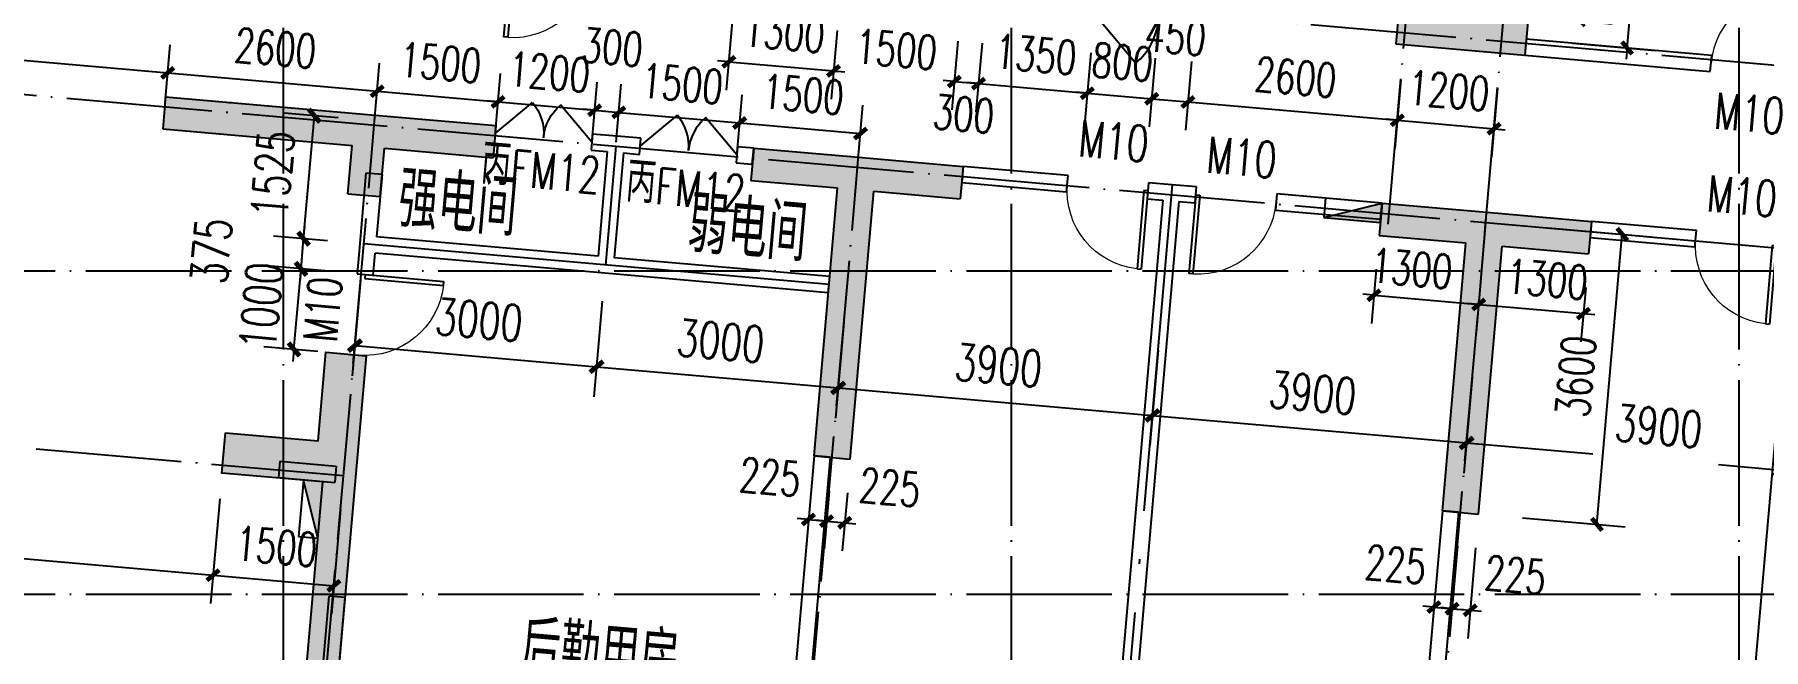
# Model space of a CAD drawing. Extents: x 246015 to 608740, y -108003 to 88400.
# Drawn here: x 469274 to 490654, y 23858 to 31458 of the extents above; entities that cross this region are included whole.
import ezdxf

# ---------------------------------------------------------------- set-up
doc = ezdxf.new("R2010")
doc.units = 0
doc.header["$LTSCALE"] = 3000
doc.header["$MEASUREMENT"] = 0
doc.header["$PDMODE"] = 1
doc.linetypes.add('DASH', pattern=[0.35, 0.25, -0.1])
doc.linetypes.add('DOTE', pattern=[2.42, 2, -0.2, 0.02, -0.2])
doc.layers.get('0').update_dxf_attribs({"linetype": 'CONTINUOUS'})
doc.layers.get('DEFPOINTS').update_dxf_attribs({"linetype": 'CONTINUOUS'})
for name, color, linetype in [('dote', 1, 'DOTE'), ('PUB_DIM', 3, 'CONTINUOUS'), ('PUB_HATCH', 8, 'CONTINUOUS'), ('PUB_TEXT', 7, 'CONTINUOUS'), ('WALL', 9, 'CONTINUOUS'), ('WINDOW', 4, 'CONTINUOUS'), ('WINDOW_TEXT', 7, 'CONTINUOUS'), ('消火栓', 6, 'CONTINUOUS'), ('防火卷帘', 4, 'DASH')]:
    doc.layers.add(name, color=color, linetype=linetype)
doc.styles.add('_TCH_WINDOW', font='SIMPLEX', dxfattribs={"bigfont": 'GBCBIG'})
doc.styles.add('DIM_FONT', font='simplex.shx', dxfattribs={"width": 0.7, "bigfont": 'hztxt.shx'})
doc.dimstyles.new('DIMN140', dxfattribs={"dimscale": 1.4, "dimtxt": 300, "dimasz": 100, "dimexe": 250, "dimexo": 300, "dimgap": 150, "dimtad": 1, "dimdec": 0, "dimzin": 0, "dimdsep": 46, "dimtxsty": 'DIM_FONT', "dimblk": 'ARCHTICK', "dimcen": 0.09, "dimclrt": 7, "dimazin": 2, "dimtfac": 1, "dimtdec": 0, "dimtix": 1, "dimtmove": 2, "dimatfit": 3, "dimfxl": 0, "dimtolj": 1, "dimtzin": 0, "dimarcsym": 0})
doc.dimstyles.new('DIMN150', dxfattribs={"dimscale": 1.5, "dimtxt": 300, "dimasz": 100, "dimexe": 250, "dimexo": 300, "dimgap": 150, "dimtad": 1, "dimdec": 0, "dimzin": 0, "dimdsep": 46, "dimtxsty": 'DIM_FONT', "dimblk": 'ARCHTICK', "dimcen": 0.09, "dimclrt": 7, "dimazin": 2, "dimtfac": 1, "dimtdec": 0, "dimtix": 1, "dimtmove": 2, "dimatfit": 3, "dimfxl": 0, "dimtolj": 1, "dimtzin": 0, "dimarcsym": 0})

# ---------------------------------------------------------------- blocks, each defined once
blk = doc.blocks.new('$DorLib2D$00000114')
at = {"color": 0}
blk.add_line((0.5, 0), (-0.207, 0.707), dxfattribs=at)
blk.add_arc((0.5, 0), 1, 135, 180, dxfattribs=at)
blk = doc.blocks.new('2-2')
at = {"layer": 'PUB_HATCH'}
for points in [[(23450, -7250), (22850, -7250), (22850, -8250), (23450, -8750)], [(21850, -8750), (23450, -8750), (22850, -8250), (21850, -8250)], [(6750, -11125), (9100, -11125), (9316.7, -10991.7), (9350, -10725), (6750, -10725)], [(9316.7, -10991.7), (9500, -11125), (10850, -11125), (10850, -10725), (9350, -10725)], [(14050, -11125), (15125, -11125), (15350, -10991.7), (15350, -10725), (14050, -10725)], [(15350, -10991.7), (15575, -11125), (16650, -11125), (16650, -10725), (15350, -10725)], [(21850, -11125), (22925, -11125), (23150, -10991.7), (23150, -10725), (21850, -10725)], [(23150, -10991.7), (23375, -11125), (24450, -11125), (24450, -10725), (23150, -10725)], [(9500, -11725), (9500, -11125), (9316.7, -10991.7), (9100, -11125), (9100, -11725)], [(15575, -14450), (15575, -11125), (15350, -10991.7), (15125, -11125), (15125, -14450)], [(23375, -14450), (23375, -11125), (23150, -10991.7), (22925, -11125), (22925, -14450)], [(7850, -14800), (9000, -14800), (9000, -13700), (9500, -13700), (9500, -18600), (8000, -18600), (8000, -17700), (9100, -17700), (9100, -15300), (7850, -15300)]]:
    blk.add_hatch(color=256, dxfattribs=at).paths.add_polyline_path(points)
at = {"layer": 'dote', "ltscale": 0.3}
for p, q in [((21950, -10975.5), (21950, 2000)), ((23150, -10975.5), (23150, 2000)), ((-1000, -8600), (75800, -8600)), ((-1000, -10850), (75800, -10850)), ((9350, -24700), (9350, -10800)), ((15350, -24700), (15350, -10800)), ((23150, -24700), (23150, -10800)), ((-1000, -15200), (9350, -15200))]:
    blk.add_line(p, q, dxfattribs=at)
at = {"layer": 'WALL'}
for p, q in [((23450, -7250), (23450, -8750)), ((21850, -8250), (21850, -8750)), ((21850, -8750), (23450, -8750)), ((6750, -10725), (9350, -10725)), ((6750, -10725), (6750, -11125)), ((9350, -10725), (10850, -10725)), ((10850, -10725), (10850, -11125)), ((14050, -10725), (15350, -10725)), ((14050, -10725), (14050, -11125)), ((15350, -10725), (16650, -10725)), ((16650, -10725), (16650, -11125)), ((21850, -10725), (23150, -10725)), ((21850, -10725), (21850, -11125)), ((23150, -10725), (24450, -10725)), ((24450, -10725), (24450, -11125)), ((6750, -11125), (9100, -11125)), ((9100, -11725), (9100, -11125)), ((9500, -11725), (9500, -11125)), ((9500, -11125), (10850, -11125)), ((14050, -11125), (15125, -11125)), ((15125, -14450), (15125, -11125)), ((15575, -14450), (15575, -11125)), ((15575, -11125), (16650, -11125)), ((21850, -11125), (22925, -11125)), ((22925, -14450), (22925, -11125)), ((23375, -14450), (23375, -11125)), ((23375, -11125), (24450, -11125)), ((9100, -11725), (9500, -11725)), ((15125, -14450), (15575, -14450)), ((22925, -14450), (23375, -14450))]:
    blk.add_line(p, q, dxfattribs=at)
blk.add_lwpolyline([(7850, -14800), (9000, -14800), (9000, -13700), (9500, -13700), (9500, -18600), (8000, -18600), (8000, -17700), (9100, -17700), (9100, -15300), (7850, -15300), (7850, -14800)], dxfattribs=at)
at = {"layer": 'WINDOW', "xscale": -799.9999999999345, "yscale": -799.9999999999345, "zscale": -799.9999999999345, "rotation": 359.999999999998}
blk.add_blockref('$DorLib2D$00000114', (18500, -8700), dxfattribs=at)
blk = doc.blocks.new('_ARCHTICK')
at = {"color": 0, "linetype": 'ByBlock', "const_width": 0.4}
blk.add_lwpolyline([(-0.5, -0.5), (0.5, 0.5)], dxfattribs=at)
blk = doc.blocks.new('*D185')
at = {"layer": 'DEFPOINTS', "color": 0}
for p in [(465275, 26690), (471600, 26137), (471481, 24775)]:
    blk.add_point(p, dxfattribs=at)
at = {"layer": 'PUB_DIM', "color": 0, "lineweight": -2}
for p, q in [((465238, 26272), (465125, 24979)), ((471564, 25719), (471451, 24426)), ((465155, 25328), (471481, 24775))]:
    blk.add_line(p, q, dxfattribs=at)
at = {"layer": 'PUB_DIM', "color": 0, "lineweight": -2, "xscale": 140, "yscale": 140, "zscale": 140}
for p, rotation in [((465155, 25328), 175.0000000013873), ((471481, 24775), 355.0000000013873)]:
    blk.add_blockref('_ARCHTICK', p, dxfattribs=dict(at, rotation=rotation))
at = {"layer": 'PUB_DIM', "color": 7, "insert": (468355, 25470), "char_height": 420, "attachment_point": 5, "rotation": 355, "style": 'DIM_FONT'}
blk.add_mtext('\\A1;6350', dxfattribs=at)
blk = doc.blocks.new('*D186')
at = {"layer": 'DEFPOINTS', "color": 0}
for p in [(471600, 26137), (473095, 26006), (472975, 24644)]:
    blk.add_point(p, dxfattribs=at)
at = {"layer": 'PUB_DIM', "color": 0, "lineweight": -2}
for p, q in [((471564, 25719), (471451, 24426)), ((473058, 25588), (472945, 24295)), ((471481, 24775), (472975, 24644))]:
    blk.add_line(p, q, dxfattribs=at)
at = {"layer": 'PUB_DIM', "color": 0, "lineweight": -2, "xscale": 140, "yscale": 140, "zscale": 140}
for p, rotation in [((471481, 24775), 175.0000000013873), ((472975, 24644), 355.0000000013874)]:
    blk.add_blockref('_ARCHTICK', p, dxfattribs=dict(at, rotation=rotation))
at = {"layer": 'PUB_DIM', "color": 7, "insert": (472265, 25128), "char_height": 420, "attachment_point": 5, "rotation": 355, "style": 'DIM_FONT'}
blk.add_mtext('\\A1;1500', dxfattribs=at)
blk = doc.blocks.new('*D190')
at = {"layer": 'DEFPOINTS', "color": 0}
for p in [(487570, 29106), (488909, 28989), (487256, 25520)]:
    blk.add_point(p, dxfattribs=at)
at = {"layer": 'PUB_DIM', "color": 0, "lineweight": -2}
for p, q in [((487988, 29070), (489257, 28959)), ((488595, 25403), (488909, 28989)), ((487675, 25484), (488944, 25373))]:
    blk.add_line(p, q, dxfattribs=at)
at = {"layer": 'PUB_DIM', "color": 0, "lineweight": -2, "xscale": 140, "yscale": 140, "zscale": 140}
for p, rotation in [((488909, 28989), 85.00000000138944), ((488595, 25403), 265.0000000013895)]:
    blk.add_blockref('_ARCHTICK', p, dxfattribs=dict(at, rotation=rotation))
at = {"layer": 'PUB_DIM', "color": 7, "insert": (488333, 27233), "char_height": 420, "attachment_point": 5, "rotation": 85, "style": 'DIM_FONT'}
blk.add_mtext('\\A1;3600', dxfattribs=at)
blk = doc.blocks.new('*D191')
at = {"layer": 'DEFPOINTS', "color": 0}
for p in [(485902, 28976), (487197, 28863), (487133, 28122)]:
    blk.add_point(p, dxfattribs=at)
at = {"layer": 'PUB_DIM', "color": 0, "lineweight": -2}
for p, q in [((485866, 28558), (485807, 27887)), ((487161, 28445), (487102, 27774)), ((485837, 28236), (485698, 28248)), ((485837, 28236), (487133, 28122)), ((487133, 28122), (487272, 28110))]:
    blk.add_line(p, q, dxfattribs=at)
at = {"layer": 'PUB_DIM', "color": 0, "lineweight": -2, "xscale": 140, "yscale": 140, "zscale": 140}
for p, rotation in [((485837, 28236), 355.0000000013862), ((487133, 28122), 175.0000000013862)]:
    blk.add_blockref('_ARCHTICK', p, dxfattribs=dict(at, rotation=rotation))
at = {"layer": 'PUB_DIM', "color": 7, "insert": (486304, 28565), "char_height": 420, "attachment_point": 5, "rotation": 355, "style": 'DIM_FONT'}
blk.add_mtext('\\A1;1300', dxfattribs=at)
blk = doc.blocks.new('*D192')
at = {"layer": 'DEFPOINTS', "color": 0}
for p in [(487197, 28863), (488492, 28750), (488428, 28009)]:
    blk.add_point(p, dxfattribs=at)
at = {"layer": 'PUB_DIM', "color": 0, "lineweight": -2}
for p, q in [((487161, 28445), (487102, 27774)), ((488456, 28331), (488397, 27660)), ((487133, 28122), (486993, 28134)), ((487133, 28122), (488428, 28009)), ((488428, 28009), (488567, 27997))]:
    blk.add_line(p, q, dxfattribs=at)
at = {"layer": 'PUB_DIM', "color": 0, "lineweight": -2, "xscale": 140, "yscale": 140, "zscale": 140}
for p, rotation in [((487133, 28122), 355.0000000013862), ((488428, 28009), 175.0000000013862)]:
    blk.add_blockref('_ARCHTICK', p, dxfattribs=dict(at, rotation=rotation))
at = {"layer": 'PUB_DIM', "color": 7, "insert": (487979, 28432), "char_height": 420, "attachment_point": 5, "rotation": 355, "style": 'DIM_FONT'}
blk.add_mtext('\\A1;1300', dxfattribs=at)
blk = doc.blocks.new('*D193')
at = {"layer": 'DEFPOINTS', "color": 0}
for p in [(486908, 25551), (487132, 25531), (487028, 24342)]:
    blk.add_point(p, dxfattribs=at)
at = {"layer": 'PUB_DIM', "color": 0, "lineweight": -2}
for p, q in [((486871, 25132), (486773, 24013)), ((487095, 25113), (486997, 23993)), ((486803, 24361), (486664, 24374)), ((486803, 24361), (487028, 24342)), ((487028, 24342), (487167, 24330))]:
    blk.add_line(p, q, dxfattribs=at)
at = {"layer": 'PUB_DIM', "color": 0, "lineweight": -2, "xscale": 140, "yscale": 140, "zscale": 140}
for p, rotation in [((486803, 24361), 354.999999931037), ((487028, 24342), 174.999999931037)]:
    blk.add_blockref('_ARCHTICK', p, dxfattribs=dict(at, rotation=rotation))
at = {"layer": 'PUB_DIM', "color": 7, "insert": (487586, 24778), "char_height": 420, "attachment_point": 5, "rotation": 355, "style": 'DIM_FONT'}
blk.add_mtext('\\A1;225', dxfattribs=at)
blk = doc.blocks.new('*D194')
at = {"layer": 'DEFPOINTS', "color": 0}
for p in [(486683, 25570), (486908, 25551), (486803, 24361)]:
    blk.add_point(p, dxfattribs=at)
at = {"layer": 'PUB_DIM', "color": 0, "lineweight": -2}
for p, q in [((486647, 25152), (486549, 24032)), ((486871, 25132), (486773, 24013)), ((486579, 24381), (486440, 24393)), ((486579, 24381), (486803, 24361)), ((486803, 24361), (486943, 24349))]:
    blk.add_line(p, q, dxfattribs=at)
at = {"layer": 'PUB_DIM', "color": 0, "lineweight": -2, "xscale": 140, "yscale": 140, "zscale": 140}
for p, rotation in [((486579, 24381), 354.9999999310373), ((486803, 24361), 174.9999999310373)]:
    blk.add_blockref('_ARCHTICK', p, dxfattribs=dict(at, rotation=rotation))
at = {"layer": 'PUB_DIM', "color": 7, "insert": (486105, 24907), "char_height": 420, "attachment_point": 5, "rotation": 355, "style": 'DIM_FONT'}
blk.add_mtext('\\A1;225', dxfattribs=at)
blk = doc.blocks.new('*D195')
at = {"layer": 'DEFPOINTS', "color": 0}
for p in [(478913, 26250), (479137, 26230), (479068, 25444)]:
    blk.add_point(p, dxfattribs=at)
at = {"layer": 'PUB_DIM', "color": 0, "lineweight": -2}
for p, q in [((478876, 25832), (478814, 25115)), ((479101, 25812), (479038, 25095)), ((478844, 25464), (478705, 25476)), ((478844, 25464), (479068, 25444)), ((479068, 25444), (479208, 25432))]:
    blk.add_line(p, q, dxfattribs=at)
at = {"layer": 'PUB_DIM', "color": 0, "lineweight": -2, "xscale": 140, "yscale": 140, "zscale": 140}
for p, rotation in [((478844, 25464), 355.0000000013843), ((479068, 25444), 175.0000000013842)]:
    blk.add_blockref('_ARCHTICK', p, dxfattribs=dict(at, rotation=rotation))
at = {"layer": 'PUB_DIM', "color": 7, "insert": (478370, 25990), "char_height": 420, "attachment_point": 5, "rotation": 355, "style": 'DIM_FONT'}
blk.add_mtext('\\A1;225', dxfattribs=at)
blk = doc.blocks.new('*D196')
at = {"layer": 'DEFPOINTS', "color": 0}
for p in [(479137, 26230), (479361, 26211), (479293, 25424)]:
    blk.add_point(p, dxfattribs=at)
at = {"layer": 'PUB_DIM', "color": 0, "lineweight": -2}
for p, q in [((479101, 25812), (479038, 25095)), ((479325, 25792), (479262, 25076)), ((479068, 25444), (478929, 25456)), ((479068, 25444), (479293, 25424)), ((479293, 25424), (479432, 25412))]:
    blk.add_line(p, q, dxfattribs=at)
at = {"layer": 'PUB_DIM', "color": 0, "lineweight": -2, "xscale": 140, "yscale": 140, "zscale": 140}
for p, rotation in [((479068, 25444), 355.0000000013839), ((479293, 25424), 175.0000000013839)]:
    blk.add_blockref('_ARCHTICK', p, dxfattribs=dict(at, rotation=rotation))
at = {"layer": 'PUB_DIM', "color": 7, "insert": (479851, 25860), "char_height": 420, "attachment_point": 5, "rotation": 355, "style": 'DIM_FONT'}
blk.add_mtext('\\A1;225', dxfattribs=at)
blk = doc.blocks.new('*D232')
at = {"layer": 'DEFPOINTS', "color": 0}
for p in [(477939, 32041), (479234, 31927), (479154, 31009)]:
    blk.add_point(p, dxfattribs=at)
at = {"layer": 'PUB_DIM', "color": 0, "lineweight": -2}
for p, q in [((477902, 31622), (477828, 30773)), ((479198, 31509), (479123, 30660)), ((477859, 31122), (477719, 31134)), ((477859, 31122), (479154, 31009)), ((479154, 31009), (479293, 30997))]:
    blk.add_line(p, q, dxfattribs=at)
at = {"layer": 'PUB_DIM', "color": 0, "lineweight": -2, "xscale": 140, "yscale": 140, "zscale": 140}
for p, rotation in [((477859, 31122), 355.0000000013872), ((479154, 31009), 175.0000000013872)]:
    blk.add_blockref('_ARCHTICK', p, dxfattribs=dict(at, rotation=rotation))
at = {"layer": 'PUB_DIM', "color": 7, "insert": (478543, 31484), "char_height": 420, "attachment_point": 5, "rotation": 355, "style": 'DIM_FONT'}
blk.add_mtext('\\A1;1300', dxfattribs=at)
blk = doc.blocks.new('*D233')
at = {"layer": 'DEFPOINTS', "color": 0}
for p in [(479234, 31927), (480728, 31797), (480648, 30878)]:
    blk.add_point(p, dxfattribs=at)
at = {"layer": 'PUB_DIM', "color": 0, "lineweight": -2}
for p, q in [((479198, 31509), (479123, 30660)), ((480692, 31378), (480618, 30529)), ((479154, 31009), (479204, 31004)), ((480648, 30878), (480598, 30882))]:
    blk.add_line(p, q, dxfattribs=at)
at = {"layer": 'PUB_DIM', "color": 0, "lineweight": -2, "xscale": 140, "yscale": 140, "zscale": 140}
for p, rotation in [((479154, 31009), 175.0000000013871), ((480648, 30878), 355.000000001387)]:
    blk.add_blockref('_ARCHTICK', p, dxfattribs=dict(at, rotation=rotation))
at = {"layer": 'PUB_DIM', "color": 7, "insert": (479930, 31273), "char_height": 420, "attachment_point": 5, "rotation": 355, "style": 'DIM_FONT'}
blk.add_mtext('\\A1;1500', dxfattribs=at)
blk = doc.blocks.new('*D234')
at = {"layer": 'DEFPOINTS', "color": 0}
for p in [(480728, 31797), (481027, 31770), (480947, 30852)]:
    blk.add_point(p, dxfattribs=at)
at = {"layer": 'PUB_DIM', "color": 0, "lineweight": -2}
for p, q in [((480692, 31378), (480618, 30529)), ((480991, 31352), (480916, 30503)), ((480648, 30878), (480509, 30890)), ((480648, 30878), (480947, 30852)), ((480947, 30852), (481086, 30840))]:
    blk.add_line(p, q, dxfattribs=at)
at = {"layer": 'PUB_DIM', "color": 0, "lineweight": -2, "xscale": 140, "yscale": 140, "zscale": 140}
for p, rotation in [((480648, 30878), 355.0000000013869), ((480947, 30852), 175.000000001387)]:
    blk.add_blockref('_ARCHTICK', p, dxfattribs=dict(at, rotation=rotation))
at = {"layer": 'PUB_DIM', "color": 7, "insert": (480763, 30476), "char_height": 420, "attachment_point": 5, "rotation": 355, "style": 'DIM_FONT'}
blk.add_mtext('\\A1;300', dxfattribs=at)
blk = doc.blocks.new('*D235')
at = {"layer": 'DEFPOINTS', "color": 0}
for p in [(481027, 31770), (482372, 31653), (482292, 30734)]:
    blk.add_point(p, dxfattribs=at)
at = {"layer": 'PUB_DIM', "color": 0, "lineweight": -2}
for p, q in [((480991, 31352), (480916, 30503)), ((482336, 31234), (482261, 30386)), ((480947, 30852), (480807, 30864)), ((480947, 30852), (482292, 30734)), ((482292, 30734), (482431, 30722))]:
    blk.add_line(p, q, dxfattribs=at)
at = {"layer": 'PUB_DIM', "color": 0, "lineweight": -2, "xscale": 140, "yscale": 140, "zscale": 140}
for p, rotation in [((480947, 30852), 355.0000000013873), ((482292, 30734), 175.0000000013873)]:
    blk.add_blockref('_ARCHTICK', p, dxfattribs=dict(at, rotation=rotation))
at = {"layer": 'PUB_DIM', "color": 7, "insert": (481656, 31211), "char_height": 420, "attachment_point": 5, "rotation": 355, "style": 'DIM_FONT'}
blk.add_mtext('\\A1;1350', dxfattribs=at)
blk = doc.blocks.new('*D236')
at = {"layer": 'DEFPOINTS', "color": 0}
for p in [(482372, 31653), (483169, 31583), (483089, 30665)]:
    blk.add_point(p, dxfattribs=at)
at = {"layer": 'PUB_DIM', "color": 0, "lineweight": -2}
for p, q in [((482336, 31234), (482261, 30386)), ((483132, 31165), (483058, 30316)), ((482292, 30734), (482152, 30746)), ((482292, 30734), (483089, 30665)), ((483089, 30665), (483228, 30652))]:
    blk.add_line(p, q, dxfattribs=at)
at = {"layer": 'PUB_DIM', "color": 0, "lineweight": -2, "xscale": 140, "yscale": 140, "zscale": 140}
for p, rotation in [((482292, 30734), 355.0000000013869), ((483089, 30665), 175.000000001387)]:
    blk.add_blockref('_ARCHTICK', p, dxfattribs=dict(at, rotation=rotation))
at = {"layer": 'PUB_DIM', "color": 7, "insert": (482727, 31118), "char_height": 420, "attachment_point": 5, "rotation": 355, "style": 'DIM_FONT'}
blk.add_mtext('\\A1;800', dxfattribs=at)
blk = doc.blocks.new('*D237')
at = {"layer": 'DEFPOINTS', "color": 0}
for p in [(483169, 31583), (483617, 31544), (483537, 30625)]:
    blk.add_point(p, dxfattribs=at)
at = {"layer": 'PUB_DIM', "color": 0, "lineweight": -2}
for p, q in [((483132, 31165), (483058, 30316)), ((483581, 31125), (483506, 30277)), ((483089, 30665), (483537, 30625))]:
    blk.add_line(p, q, dxfattribs=at)
at = {"layer": 'PUB_DIM', "color": 0, "lineweight": -2, "xscale": 140, "yscale": 140, "zscale": 140}
for p, rotation in [((483089, 30665), 175.0000000013873), ((483537, 30625), 355.0000000013874)]:
    blk.add_blockref('_ARCHTICK', p, dxfattribs=dict(at, rotation=rotation))
at = {"layer": 'PUB_DIM', "color": 7, "insert": (483382, 31436), "char_height": 420, "attachment_point": 5, "rotation": 355, "style": 'DIM_FONT'}
blk.add_mtext('\\A1;450', dxfattribs=at)
blk = doc.blocks.new('*D238')
at = {"layer": 'DEFPOINTS', "color": 0}
for p in [(483617, 31544), (486207, 31317), (486127, 30399)]:
    blk.add_point(p, dxfattribs=at)
at = {"layer": 'PUB_DIM', "color": 0, "lineweight": -2}
for p, q in [((483581, 31125), (483506, 30277)), ((486171, 30899), (486097, 30050)), ((483537, 30625), (486127, 30399))]:
    blk.add_line(p, q, dxfattribs=at)
at = {"layer": 'PUB_DIM', "color": 0, "lineweight": -2, "xscale": 140, "yscale": 140, "zscale": 140}
for p, rotation in [((483537, 30625), 175.0000000013871), ((486127, 30399), 355.0000000013871)]:
    blk.add_blockref('_ARCHTICK', p, dxfattribs=dict(at, rotation=rotation))
at = {"layer": 'PUB_DIM', "color": 7, "insert": (484869, 30930), "char_height": 420, "attachment_point": 5, "rotation": 355, "style": 'DIM_FONT'}
blk.add_mtext('\\A1;2600', dxfattribs=at)
blk = doc.blocks.new('*D239')
at = {"layer": 'DEFPOINTS', "color": 0}
for p in [(486207, 31317), (487403, 31213), (487323, 30294)]:
    blk.add_point(p, dxfattribs=at)
at = {"layer": 'PUB_DIM', "color": 0, "lineweight": -2}
for p, q in [((486171, 30899), (486097, 30050)), ((487366, 30794), (487292, 29945)), ((486127, 30399), (485988, 30411)), ((486127, 30399), (487323, 30294)), ((487323, 30294), (487462, 30282))]:
    blk.add_line(p, q, dxfattribs=at)
at = {"layer": 'PUB_DIM', "color": 0, "lineweight": -2, "xscale": 140, "yscale": 140, "zscale": 140}
for p, rotation in [((486127, 30399), 355.0000000013873), ((487323, 30294), 175.0000000013873)]:
    blk.add_blockref('_ARCHTICK', p, dxfattribs=dict(at, rotation=rotation))
at = {"layer": 'PUB_DIM', "color": 7, "insert": (486761, 30765), "char_height": 420, "attachment_point": 5, "rotation": 355, "style": 'DIM_FONT'}
blk.add_mtext('\\A1;1200', dxfattribs=at)
blk = doc.blocks.new('*D251')
at = {"layer": 'DEFPOINTS', "color": 0}
for p in [(487990, 32683), (489082, 32588), (487877, 31388)]:
    blk.add_point(p, dxfattribs=at)
at = {"layer": 'PUB_DIM', "color": 0, "lineweight": -2}
for p, q in [((489082, 32588), (489094, 32727)), ((488409, 32647), (489430, 32557)), ((488968, 31293), (489082, 32588)), ((488295, 31352), (489317, 31262)), ((488968, 31293), (488956, 31153))]:
    blk.add_line(p, q, dxfattribs=at)
at = {"layer": 'PUB_DIM', "color": 0, "lineweight": -2, "xscale": 140, "yscale": 140, "zscale": 140}
for p, rotation in [((489082, 32588), 265.0000000013903), ((488968, 31293), 85.00000000139026)]:
    blk.add_blockref('_ARCHTICK', p, dxfattribs=dict(at, rotation=rotation))
at = {"layer": 'PUB_DIM', "color": 7, "insert": (488607, 31977), "char_height": 420, "attachment_point": 5, "rotation": 85, "style": 'DIM_FONT'}
blk.add_mtext('\\A1;1300', dxfattribs=at)
blk = doc.blocks.new('*D308')
at = {"layer": 'DEFPOINTS', "color": 0}
for p in [(470920, 30985), (465024, 30708), (470852, 30198)]:
    blk.add_point(p, dxfattribs=at)
at = {"layer": 'PUB_DIM', "color": 0, "lineweight": -2}
for p, q in [((465061, 31127), (465124, 31843)), ((465093, 31495), (470920, 30985)), ((470888, 30617), (470951, 31333))]:
    blk.add_line(p, q, dxfattribs=at)
at = {"layer": 'PUB_DIM', "color": 0, "lineweight": -2, "xscale": 140, "yscale": 140, "zscale": 140}
for p, rotation in [((465093, 31495), 175.0000000013864), ((470920, 30985), 355.0000000013864)]:
    blk.add_blockref('_ARCHTICK', p, dxfattribs=dict(at, rotation=rotation))
at = {"layer": 'PUB_DIM', "color": 7, "insert": (468043, 31658), "char_height": 420, "attachment_point": 5, "rotation": 355, "style": 'DIM_FONT'}
blk.add_mtext('\\A1;5850', dxfattribs=at)
blk = doc.blocks.new('*D309')
at = {"layer": 'DEFPOINTS', "color": 0}
for p in [(473510, 30758), (470852, 30198), (473442, 29972)]:
    blk.add_point(p, dxfattribs=at)
at = {"layer": 'PUB_DIM', "color": 0, "lineweight": -2}
for p, q in [((470888, 30617), (470951, 31333)), ((473478, 30390), (473541, 31107)), ((470920, 30985), (473510, 30758))]:
    blk.add_line(p, q, dxfattribs=at)
at = {"layer": 'PUB_DIM', "color": 0, "lineweight": -2, "xscale": 140, "yscale": 140, "zscale": 140}
for p, rotation in [((470920, 30985), 175.0000000013864), ((473510, 30758), 355.0000000013864)]:
    blk.add_blockref('_ARCHTICK', p, dxfattribs=dict(at, rotation=rotation))
at = {"layer": 'PUB_DIM', "color": 7, "insert": (472252, 31290), "char_height": 420, "attachment_point": 5, "rotation": 355, "style": 'DIM_FONT'}
blk.add_mtext('\\A1;2600', dxfattribs=at)
blk = doc.blocks.new('*D310')
at = {"layer": 'DEFPOINTS', "color": 0}
for p in [(475005, 30627), (473442, 29972), (474936, 29841)]:
    blk.add_point(p, dxfattribs=at)
at = {"layer": 'PUB_DIM', "color": 0, "lineweight": -2}
for p, q in [((473478, 30390), (473541, 31107)), ((474973, 30259), (475035, 30976)), ((473510, 30758), (475005, 30627))]:
    blk.add_line(p, q, dxfattribs=at)
at = {"layer": 'PUB_DIM', "color": 0, "lineweight": -2, "xscale": 140, "yscale": 140, "zscale": 140}
for p, rotation in [((473510, 30758), 175.0000000013864), ((475005, 30627), 355.0000000013864)]:
    blk.add_blockref('_ARCHTICK', p, dxfattribs=dict(at, rotation=rotation))
at = {"layer": 'PUB_DIM', "color": 7, "insert": (474294, 31111), "char_height": 420, "attachment_point": 5, "rotation": 355, "style": 'DIM_FONT'}
blk.add_mtext('\\A1;1500', dxfattribs=at)
blk = doc.blocks.new('*D311')
at = {"layer": 'DEFPOINTS', "color": 0}
for p in [(476200, 30523), (474936, 29841), (476131, 29736)]:
    blk.add_point(p, dxfattribs=at)
at = {"layer": 'PUB_DIM', "color": 0, "lineweight": -2}
for p, q in [((474973, 30259), (475035, 30976)), ((476168, 30155), (476231, 30871)), ((475005, 30627), (474865, 30640)), ((475005, 30627), (476200, 30523)), ((476200, 30523), (476340, 30511))]:
    blk.add_line(p, q, dxfattribs=at)
at = {"layer": 'PUB_DIM', "color": 0, "lineweight": -2, "xscale": 140, "yscale": 140, "zscale": 140}
for p, rotation in [((475005, 30627), 355.0000000013862), ((476200, 30523), 175.0000000013863)]:
    blk.add_blockref('_ARCHTICK', p, dxfattribs=dict(at, rotation=rotation))
at = {"layer": 'PUB_DIM', "color": 7, "insert": (475639, 30994), "char_height": 420, "attachment_point": 5, "rotation": 355, "style": 'DIM_FONT'}
blk.add_mtext('\\A1;1200', dxfattribs=at)
blk = doc.blocks.new('*D312')
at = {"layer": 'DEFPOINTS', "color": 0}
for p in [(476499, 30497), (476131, 29736), (476430, 29710)]:
    blk.add_point(p, dxfattribs=at)
at = {"layer": 'PUB_DIM', "color": 0, "lineweight": -2}
for p, q in [((476168, 30155), (476231, 30871)), ((476467, 30129), (476530, 30845)), ((476200, 30523), (476061, 30535)), ((476200, 30523), (476499, 30497)), ((476499, 30497), (476638, 30484))]:
    blk.add_line(p, q, dxfattribs=at)
at = {"layer": 'PUB_DIM', "color": 0, "lineweight": -2, "xscale": 140, "yscale": 140, "zscale": 140}
for p, rotation in [((476200, 30523), 355.0000000013864), ((476499, 30497), 175.0000000013864)]:
    blk.add_blockref('_ARCHTICK', p, dxfattribs=dict(at, rotation=rotation))
at = {"layer": 'PUB_DIM', "color": 7, "insert": (476419, 31301), "char_height": 420, "attachment_point": 5, "rotation": 355, "style": 'DIM_FONT'}
blk.add_mtext('\\A1;300', dxfattribs=at)
blk = doc.blocks.new('*D313')
at = {"layer": 'DEFPOINTS', "color": 0}
for p in [(477993, 30366), (476430, 29710), (477925, 29580)]:
    blk.add_point(p, dxfattribs=at)
at = {"layer": 'PUB_DIM', "color": 0, "lineweight": -2}
for p, q in [((476467, 30129), (476530, 30845)), ((477961, 29998), (478024, 30715)), ((476499, 30497), (477993, 30366))]:
    blk.add_line(p, q, dxfattribs=at)
at = {"layer": 'PUB_DIM', "color": 0, "lineweight": -2, "xscale": 140, "yscale": 140, "zscale": 140}
for p, rotation in [((476499, 30497), 175.0000000013864), ((477993, 30366), 355.0000000013864)]:
    blk.add_blockref('_ARCHTICK', p, dxfattribs=dict(at, rotation=rotation))
at = {"layer": 'PUB_DIM', "color": 7, "insert": (477283, 30850), "char_height": 420, "attachment_point": 5, "rotation": 355, "style": 'DIM_FONT'}
blk.add_mtext('\\A1;1500', dxfattribs=at)
blk = doc.blocks.new('*D314')
at = {"layer": 'DEFPOINTS', "color": 0}
for p in [(479488, 30235), (477925, 29580), (479419, 29449)]:
    blk.add_point(p, dxfattribs=at)
at = {"layer": 'PUB_DIM', "color": 0, "lineweight": -2}
for p, q in [((477961, 29998), (478024, 30715)), ((479455, 29867), (479518, 30584)), ((477993, 30366), (479488, 30235))]:
    blk.add_line(p, q, dxfattribs=at)
at = {"layer": 'PUB_DIM', "color": 0, "lineweight": -2, "xscale": 140, "yscale": 140, "zscale": 140}
for p, rotation in [((477993, 30366), 175.0000000013864), ((479488, 30235), 355.0000000013864)]:
    blk.add_blockref('_ARCHTICK', p, dxfattribs=dict(at, rotation=rotation))
at = {"layer": 'PUB_DIM', "color": 7, "insert": (478777, 30719), "char_height": 420, "attachment_point": 5, "rotation": 355, "style": 'DIM_FONT'}
blk.add_mtext('\\A1;1500', dxfattribs=at)
blk = doc.blocks.new('*D903')
at = {"layer": 'DEFPOINTS', "color": 0}
for p in [(472569, 28562), (473313, 28497), (473225, 27501)]:
    blk.add_point(p, dxfattribs=at)
at = {"layer": 'PUB_DIM', "color": 0, "lineweight": -2}
for p, q in [((472569, 28562), (472582, 28711)), ((472864, 28536), (472195, 28595)), ((472482, 27566), (472569, 28562)), ((472777, 27540), (472108, 27598)), ((472482, 27566), (472469, 27416))]:
    blk.add_line(p, q, dxfattribs=at)
at = {"layer": 'PUB_DIM', "color": 0, "lineweight": -2, "xscale": 150, "yscale": 150, "zscale": 150}
for p, rotation in [((472569, 28562), 265.000000000131), ((472482, 27566), 85.00000000013104)]:
    blk.add_blockref('_ARCHTICK', p, dxfattribs=dict(at, rotation=rotation))
at = {"layer": 'PUB_DIM', "color": 7, "insert": (472077, 28103), "char_height": 450, "attachment_point": 5, "rotation": 85, "style": 'DIM_FONT'}
blk.add_mtext('\\A1;1000', dxfattribs=at)
blk = doc.blocks.new('*D904')
at = {"layer": 'DEFPOINTS', "color": 0}
for p in [(472601, 28935), (473345, 28870), (473313, 28497)]:
    blk.add_point(p, dxfattribs=at)
at = {"layer": 'PUB_DIM', "color": 0, "lineweight": -2}
for p, q in [((472601, 28935), (472615, 29085)), ((472897, 28910), (472228, 28968)), ((472569, 28562), (472601, 28935)), ((472864, 28536), (472195, 28595)), ((472569, 28562), (472556, 28412))]:
    blk.add_line(p, q, dxfattribs=at)
at = {"layer": 'PUB_DIM', "color": 0, "lineweight": -2, "xscale": 150, "yscale": 150, "zscale": 150}
for p, rotation in [((472601, 28935), 265.0000000001374), ((472569, 28562), 85.00000000013742)]:
    blk.add_blockref('_ARCHTICK', p, dxfattribs=dict(at, rotation=rotation))
at = {"layer": 'PUB_DIM', "color": 7, "insert": (471461, 28785), "char_height": 450, "attachment_point": 5, "rotation": 85, "style": 'DIM_FONT'}
blk.add_mtext('\\A1;375', dxfattribs=at)
blk = doc.blocks.new('*D905')
at = {"layer": 'DEFPOINTS', "color": 0}
for p in [(472734, 30455), (473478, 30390), (473345, 28870)]:
    blk.add_point(p, dxfattribs=at)
at = {"layer": 'PUB_DIM', "color": 0, "lineweight": -2}
for p, q in [((473030, 30429), (472361, 30487)), ((472601, 28935), (472734, 30455)), ((472897, 28910), (472228, 28968))]:
    blk.add_line(p, q, dxfattribs=at)
at = {"layer": 'PUB_DIM', "color": 0, "lineweight": -2, "xscale": 150, "yscale": 150, "zscale": 150}
for p, rotation in [((472734, 30455), 85.00000000013056), ((472601, 28935), 265.0000000001305)]:
    blk.add_blockref('_ARCHTICK', p, dxfattribs=dict(at, rotation=rotation))
at = {"layer": 'PUB_DIM', "color": 7, "insert": (472220, 29734), "char_height": 450, "attachment_point": 5, "rotation": 85, "style": 'DIM_FONT'}
blk.add_mtext('\\A1;1525', dxfattribs=at)
blk = doc.blocks.new('*D935')
at = {"layer": 'DEFPOINTS', "color": 0}
for p in [(473345, 28870), (476334, 28609), (476224, 27352)]:
    blk.add_point(p, dxfattribs=at)
at = {"layer": 'PUB_DIM', "color": 0, "lineweight": -2}
for p, q in [((473306, 28422), (473203, 27239)), ((476295, 28161), (476191, 26978)), ((473235, 27613), (476224, 27352))]:
    blk.add_line(p, q, dxfattribs=at)
at = {"layer": 'PUB_DIM', "color": 0, "lineweight": -2, "xscale": 150, "yscale": 150, "zscale": 150}
for p, rotation in [((473235, 27613), 175.0000000001268), ((476224, 27352), 355.0000000001268)]:
    blk.add_blockref('_ARCHTICK', p, dxfattribs=dict(at, rotation=rotation))
at = {"layer": 'PUB_DIM', "color": 7, "insert": (474769, 27931), "char_height": 450, "attachment_point": 5, "rotation": 355, "style": 'DIM_FONT'}
blk.add_mtext('\\A1;3000', dxfattribs=at)
blk = doc.blocks.new('*D936')
at = {"layer": 'DEFPOINTS', "color": 0}
for p in [(476334, 28609), (479322, 28347), (479212, 27090)]:
    blk.add_point(p, dxfattribs=at)
at = {"layer": 'PUB_DIM', "color": 0, "lineweight": -2}
for p, q in [((476295, 28161), (476191, 26978)), ((479283, 27899), (479180, 26716)), ((476224, 27352), (479212, 27090))]:
    blk.add_line(p, q, dxfattribs=at)
at = {"layer": 'PUB_DIM', "color": 0, "lineweight": -2, "xscale": 150, "yscale": 150, "zscale": 150}
for p, rotation in [((476224, 27352), 175.0000000001268), ((479212, 27090), 355.0000000001268)]:
    blk.add_blockref('_ARCHTICK', p, dxfattribs=dict(at, rotation=rotation))
at = {"layer": 'PUB_DIM', "color": 7, "insert": (477757, 27669), "char_height": 450, "attachment_point": 5, "rotation": 355, "style": 'DIM_FONT'}
blk.add_mtext('\\A1;3000', dxfattribs=at)
blk = doc.blocks.new('*D937')
at = {"layer": 'DEFPOINTS', "color": 0}
for p in [(479322, 28347), (483208, 28007), (483098, 26750)]:
    blk.add_point(p, dxfattribs=at)
at = {"layer": 'PUB_DIM', "color": 0, "lineweight": -2}
for p, q in [((479283, 27899), (479180, 26716)), ((483168, 27559), (483065, 26377)), ((479212, 27090), (483098, 26750))]:
    blk.add_line(p, q, dxfattribs=at)
at = {"layer": 'PUB_DIM', "color": 0, "lineweight": -2, "xscale": 150, "yscale": 150, "zscale": 150}
for p, rotation in [((479212, 27090), 175.0000000001268), ((483098, 26750), 355.0000000001268)]:
    blk.add_blockref('_ARCHTICK', p, dxfattribs=dict(at, rotation=rotation))
at = {"layer": 'PUB_DIM', "color": 7, "insert": (481194, 27368), "char_height": 450, "attachment_point": 5, "rotation": 355, "style": 'DIM_FONT'}
blk.add_mtext('\\A1;3900', dxfattribs=at)
blk = doc.blocks.new('*D938')
at = {"layer": 'DEFPOINTS', "color": 0}
for p in [(483208, 28007), (487093, 27668), (486983, 26410)]:
    blk.add_point(p, dxfattribs=at)
at = {"layer": 'PUB_DIM', "color": 0, "lineweight": -2}
for p, q in [((483168, 27559), (483065, 26377)), ((487054, 27219), (486950, 26037)), ((483098, 26750), (486983, 26410))]:
    blk.add_line(p, q, dxfattribs=at)
at = {"layer": 'PUB_DIM', "color": 0, "lineweight": -2, "xscale": 150, "yscale": 150, "zscale": 150}
for p, rotation in [((483098, 26750), 175.0000000001268), ((486983, 26410), 355.0000000001268)]:
    blk.add_blockref('_ARCHTICK', p, dxfattribs=dict(at, rotation=rotation))
at = {"layer": 'PUB_DIM', "color": 7, "insert": (485079, 27028), "char_height": 450, "attachment_point": 5, "rotation": 355, "style": 'DIM_FONT'}
blk.add_mtext('\\A1;3900', dxfattribs=at)
blk = doc.blocks.new('*D939')
at = {"layer": 'DEFPOINTS', "color": 0}
for p in [(487093, 27668), (490978, 27328), (490868, 26070)]:
    blk.add_point(p, dxfattribs=at)
at = {"layer": 'PUB_DIM', "color": 0, "lineweight": -2}
for p, q in [((487054, 27219), (486950, 26037)), ((490939, 26879), (490835, 25697)), ((486983, 26410), (488544, 26274)), ((490868, 26070), (490098, 26138))]:
    blk.add_line(p, q, dxfattribs=at)
at = {"layer": 'PUB_DIM', "color": 0, "lineweight": -2, "xscale": 150, "yscale": 150, "zscale": 150}
for p, rotation in [((486983, 26410), 175.0000000001268), ((490868, 26070), 355.0000000001268)]:
    blk.add_blockref('_ARCHTICK', p, dxfattribs=dict(at, rotation=rotation))
at = {"layer": 'PUB_DIM', "color": 7, "insert": (489357, 26617), "char_height": 450, "attachment_point": 5, "rotation": 355, "style": 'DIM_FONT'}
blk.add_mtext('\\A1;3900', dxfattribs=at)
blk = doc.blocks.new('$DorLib2D$00000001')
for p, q in [((0.45, 0.975), (0.5, 0.975)), ((0.45, 0), (0.45, 0.975)), ((0.5, 0), (0.5, 0.975)), ((0.5, 0), (0.45, 0))]:
    blk.add_line(p, q)
at = {"lineweight": 13}
blk.add_arc((0.475, 0), 0.975, 91.4693, 180, dxfattribs=at)
blk = doc.blocks.new('$DorLib2D$00000116')
at = {"color": 0}
for p, q in [((-0.5, 0), (-0.146, 0.354)), ((0.5, 0), (0.146, 0.354))]:
    blk.add_line(p, q, dxfattribs=at)
for centre, start, end in [((-0.5, 0), 0, 45), ((0.5, 0), 135, 180)]:
    blk.add_arc(centre, 0.5, start, end, dxfattribs=at)
blk = doc.blocks.new('$TwtSys$00000434')
for p, q in [((-0.5, 0.5), (-0.5, -0.5)), ((-0.5, -0.5), (0.5, 0.5)), ((0.5, 0.5), (-0.5, 0.5)), ((0.5, -0.5), (0.5, 0.5)), ((-0.5, -0.5), (0.5, -0.5))]:
    blk.add_line(p, q)
blk.add_solid([(0.5, -0.5), (0.5, 0.5), (-0.5, -0.5)])

msp = doc.modelspace()

# ---------------------------------------------------------------- linework, layer by layer
at = {"layer": 'dote', "ltscale": 0.3}
for p, q in [((472353.9, -37775.7), (472353.9, 53538.6)), ((481353.9, -37775.7), (481353.9, 53538.6)), ((490353.9, -37775.7), (490353.9, 53538.6)), ((295667.9, 28538.6), (554353.9, 28538.6)), ((295667.9, 24538.6), (554353.9, 24538.6))]:
    msp.add_line(p, q, dxfattribs=at)
at = {"layer": 'dote'}
for p, q in [((476462.4, 30078.3), (476333.8, 28608.9)), ((482361.7, 18338.6, 0), (483347, 29601.4, 0)), ((479098.3, 28367), (473345.3, 28870.3))]:
    msp.add_line(p, q, dxfattribs=at)
at = {"layer": 'WALL'}
for p, q in [((487720.6, 31402.1), (487703.2, 31202.8)), ((490014.4, 31201.4), (487720.6, 31402.1)), ((487703.2, 31202.8), (489996.9, 31002.2)), ((489996.9, 31002.2), (490014.4, 31201.4)), ((471675.3, 30620), (471711.1, 30616.9)), ((474979, 30333.5), (474961.6, 30134.3)), ((476174.4, 30228.9), (476157, 30029.7)), ((476473.3, 30202.8), (476174.4, 30228.9)), ((476772.2, 30176.6), (476473.3, 30202.8)), ((476754.7, 29977.4), (476772.2, 30176.6)), ((476157, 30029.7), (476356.2, 30012.3)), ((476356.2, 30012.3), (476242.9, 28717.2)), ((476555.5, 29994.8), (476442.2, 28699.8)), ((476555.5, 29994.8), (476754.7, 29977.4)), ((477967.6, 30072.1), (477950.2, 29872.8)), ((478166.8, 30054.6, 0), (477967.6, 30072.1)), ((478149.4, 29855.4, 0), (478166.8, 30054.6, 0)), ((473371.7, 29746.4), (473295.5, 28874.7)), ((473571, 29728.9), (473371.7, 29746.4)), ((473571, 29728.9), (473503.4, 28956.9)), ((477950.2, 29872.8), (478149.4, 29855.4, 0)), ((480756.9, 29828), (480739.5, 29628.8)), ((482054.5, 29714.5), (480756.9, 29828)), ((480739.5, 29628.8), (482037, 29515.3)), ((482037, 29515.3), (482054.5, 29714.5)), ((483050.7, 29627.3), (483033.2, 29428.1)), ((483343, 29601.8), (483050.7, 29627.3)), ((483641.9, 29575.6), (483343, 29601.8)), ((483624.4, 29376.4), (483641.9, 29575.6)), ((483226, 29411.2), (482257.2, 18338.6)), ((483425.2, 29393.8), (482458, 18338.6)), ((483033.2, 29428.1), (483226, 29411.2)), ((483425.2, 29393.8), (483624.4, 29376.4)), ((484638.1, 29488.5), (484620.6, 29289.2)), ((485937.1, 29374.8), (484638.1, 29488.5)), ((485919.7, 29175.6), (485937.1, 29374.8)), ((484620.6, 29289.2), (485919.7, 29175.6)), ((488527.3, 29148.2), (488509.8, 28949)), ((489824.8, 29034.7), (488527.3, 29148.2)), ((473295.5, 28874.7), (473262.8, 28501.1)), ((476242.9, 28717.2), (473503.4, 28956.9)), ((488509.8, 28949), (489807.4, 28835.4)), ((489807.4, 28835.4), (489824.8, 29034.7)), ((473462, 28483.7), (473486, 28757.6)), ((476325.1, 28509.3), (473486, 28757.6)), ((479107, 28466.6), (476442.2, 28699.8)), ((490996.3, 28731.4), (490087, 18338.6)), ((473262.8, 28501.1), (473462, 28483.7)), ((479089.6, 28267.4), (476325.1, 28509.3)), ((479089.6, 28267.4), (479107, 28466.6)), ((473175.6, 27504.9), (473374.9, 27487.5)), ((472307.1, 26182.8), (472289.7, 25983.6)), ((472307.1, 26182.8), (473004.4, 26121.8)), ((473004.4, 26121.8), (472987, 25922.6)), ((478913.1, 26250.1), (478420.7, 20621.6)), ((479112.3, 26232.7), (478619.9, 20604.2)), ((479112.3, 26232.7), (478913.1, 26250.1)), ((472289.7, 25983.6), (472987, 25922.6)), ((486683.4, 25570.3), (486191, 19941.8)), ((486882.6, 25552.9), (486390.2, 19924.4)), ((486882.6, 25552.9), (486683.4, 25570.3)), ((472914.1, 24516.3), (472491.4, 19684)), ((472690.6, 19666.6), (473113.4, 24498.9)), ((473113.4, 24498.9), (472914.1, 24516.3))]:
    msp.add_line(p, q, dxfattribs=at)

# ---------------------------------------------------------------- block references
at = {"layer": 'WINDOW'}
for name, p, xscale, yscale, zscale, rotation in [('$DorLib2D$00000001', (475657.9, 32357), 1000, 1000, 1000, 175.0000000001303), ('$DorLib2D$00000116', (475568, 30181.6), 1200, -1200, 1200, 175.0000000001301), ('$DorLib2D$00000116', (477361.2, 30024.7), -1200, -1200, -1200, 175.0000000001298)]:
    msp.add_blockref(name, p, dxfattribs=dict(at, xscale=xscale, yscale=yscale, zscale=zscale, rotation=rotation))
ref = msp.add_blockref('$DorLib2D$00000001', (490503.7, 31058.2), dxfattribs=dict(at, xscale=-1000, yscale=-1000, zscale=-1000, rotation=175.0000000001259))
ref.add_attrib('A', 'M10', (490030.8, 30299.4), dxfattribs={"layer": 'WINDOW_TEXT', "height": 446.25, "rotation": 355, "style": '_TCH_WINDOW', "width": 0.705882})
ref = msp.add_blockref('$DorLib2D$00000001', (482543.9, 29571.3), dxfattribs=dict(at, xscale=-1000, yscale=1000, zscale=-1000, rotation=175.0000000001306))
ref.add_attrib('A', 'M10', (482171, 29956.1), dxfattribs={"layer": 'WINDOW_TEXT', "height": 446.25, "rotation": 355, "style": '_TCH_WINDOW', "width": 0.705882})
ref = msp.add_blockref('$DorLib2D$00000001', (484131.3, 29432.4), dxfattribs=dict(at, xscale=1000, yscale=1000, zscale=1000, rotation=175.0000000001307))
ref.add_attrib('A', 'M10', (483753, 29756), dxfattribs={"layer": 'WINDOW_TEXT', "height": 446.25, "rotation": 355, "style": '_TCH_WINDOW', "width": 0.705882})
ref = msp.add_blockref('$DorLib2D$00000001', (490314.2, 28891.5), dxfattribs=dict(at, xscale=-1000, yscale=1000, zscale=-1000, rotation=175.0000000001307))
ref.add_attrib('A', 'M10', (489941.3, 29276.3), dxfattribs={"layer": 'WINDOW_TEXT', "height": 446.25, "rotation": 355, "style": '_TCH_WINDOW', "width": 0.705882})
ref = msp.add_blockref('$DorLib2D$00000001', (473318.8, 27994.3), dxfattribs=dict(at, xscale=-1000, yscale=1000, zscale=-1000, rotation=265.0000000001396))
ref.add_attrib('A', 'M10', (473010.2, 27641.9), dxfattribs={"layer": 'WINDOW_TEXT', "height": 416.5, "rotation": 85, "style": '_TCH_WINDOW', "width": 0.705882})
at = {"layer": '消火栓', "xscale": 700, "yscale": 240, "zscale": 700}
for p, rotation in [((485577.9, 29286.3), 354.9094043607167), ((472686.3, 25590.5), 84.90940436071678)]:
    msp.add_blockref('$TwtSys$00000434', p, dxfattribs=dict(at, rotation=rotation))
at = {"layer": '防火卷帘', "rotation": 355.0000000013864}
msp.add_blockref('2-2', (465105, 41963.3, 0), dxfattribs=at)

# ---------------------------------------------------------------- texts
at = {"layer": 'PUB_TEXT', "style": 'DIM_FONT', "width": 0.7}
for s, p in [('强电间', (473746.7, 29089)), ('弱电间', (477331, 28775.4)), ('后勤用房', (475255.5, 23531.1))]:
    msp.add_text(s, height=700, rotation=355.00006, dxfattribs=at).set_placement(p)
at = {"layer": 'WINDOW_TEXT', "style": '_TCH_WINDOW'}
for p in [(474778.9, 29620.2), (476572.1, 29398.3)]:
    msp.add_text('丙', height=506.4, rotation=355, dxfattribs=at).set_placement(p)
at = {"layer": 'WINDOW_TEXT', "style": '_TCH_WINDOW', "width": 0.705882}
for p in [(475146.1, 29588.1), (476939.3, 29366.1)]:
    msp.add_text('FM12', height=446.25, rotation=355, dxfattribs=at).set_placement(p)

# ---------------------------------------------------------------- dimensions: what is measured, and where the dimension line sits
at = {"layer": 'PUB_DIM'}
for p1, p2, distance, dimstyle, picture, middle in [((487877, 31388.4), (487990.3, 32683.5), -1095.5, 'DIMN140', '*D251', (488606.5, 31977.1)), ((465024.2783, 30708.2244), (470851.5206, 30198.4067), 789.332, 'DIMN140', '*D308', (468043.2997, 31658.0457)), ((477939.1, 32040.6), (479234.1, 31927.3), -922.1, 'DIMN140', '*D232', (478542.8, 31483.8)), ((481027.3, 31770.5), (482372.1, 31652.8), -922.1, 'DIMN140', '*D235', (481655.9, 31211.5)), ((482372.1, 31652.8), (483169.1, 31583.1), -922.1, 'DIMN140', '*D236', (482726.8, 31117.8)), ((470851.5, 30198.4), (473441.6, 29971.8), 789.3, 'DIMN140', '*D309', (472252, 31289.8)), ((473441.6, 29971.8), (474935.9, 29841.1), 789.3, 'DIMN140', '*D310', (474294.2, 31111.2)), ((483617.4, 31543.9), (486207.5, 31317.2), -922.1, 'DIMN140', '*D238', (484868.7, 30930.4)), ((474935.9, 29841.1), (476131.4, 29736.5), 789.3, 'DIMN140', '*D311', (475639, 30993.5)), ((486207.5, 31317.2), (487402.9, 31212.7), -922.1, 'DIMN140', '*D239', (486761.4, 30764.8)), ((476430.2, 29710.3), (477924.5, 29579.6), 789.3, 'DIMN140', '*D313', (477282.8, 30849.7)), ((477924.5, 29579.6), (479418.8, 29448.9), 789.3, 'DIMN140', '*D314', (478777, 30719)), ((473345.3, 28870.3), (473478.2, 30389.5), 746.6, 'DIMN150', '*D905', (472219.7, 29734.2)), ((487256.2, 25520.2), (487570, 29106.5), -1343.8, 'DIMN140', '*D190', (488333.4, 27232.8)), ((473345.3, 28870.3), (476333.8, 28608.9), -1262.2, 'DIMN150', '*D935', (474768.8, 27930.5)), ((473225.4, 27500.6), (473312.6, 28496.8), 746.6, 'DIMN150', '*D903', (472076.9, 28103)), ((476333.8, 28608.9), (479322.4, 28347.4), -1262.2, 'DIMN150', '*D936', (477757.4, 27669.1)), ((479322.4, 28347.4), (483207.6, 28007.5), -1262.2, 'DIMN150', '*D937', (481194.2, 27368.4)), ((483207.6, 28007.5), (487092.7, 27667.6), -1262.2, 'DIMN150', '*D938', (485079.4, 27028.5)), ((465274.6, 26690.5), (471600.4, 26137), -1367.6, 'DIMN140', '*D185', (468354.9, 25469.8)), ((471600.4, 26137), (473094.7, 26006.3), -1367.6, 'DIMN140', '*D186', (472265, 25127.7))]:
    dim = msp.add_aligned_dim(p1=p1, p2=p2, distance=distance, dimstyle=dimstyle, dxfattribs=at)
    dim.commit()
    dim.dimension.update_dxf_attribs({"geometry": picture, "text_midpoint": middle})
for base, p1, p2, angle, dimstyle, picture, middle in [((480648, 30878), (479234.1, 31927.3), (480728.4, 31796.6), 355, 'DIMN140', '*D233', (479929.7, 31272.8)), ((480946.9, 30851.9), (480728.4, 31796.6), (481027.3, 31770.5), 355, 'DIMN140', '*D234', (480763.4, 30475.9)), ((483537, 30625.3), (483169.1, 31583.1), (483617.4, 31543.9), 355, 'DIMN140', '*D237', (483382.1, 31436.4)), ((476499, 30496.7), (476131.4, 29736.5), (476430.2, 29710.3), 355, 'DIMN140', '*D312', (476418.8, 31301.2)), ((472601.5, 28935.4), (473312.6, 28496.8), (473345.3, 28870.3), 85, 'DIMN150', '*D904', (471461.5, 28784.6)), ((487132.5, 28122.3), (485902.3, 28976.3), (487197.3, 28863), 355, 'DIMN140', '*D191', (486304.5, 28564.8)), ((488427.6, 28009), (487197.3, 28863), (488492.4, 28749.7), 355, 'DIMN140', '*D192', (487978.5, 28432.2)), ((490867.9, 26070.3), (487092.7, 27667.6), (490977.9, 27327.7), 355, 'DIMN150', '*D939', (489357.3, 26616.5)), ((479068.4, 25444), (478913.1, 26250.1), (479137.2, 26230.5), 355, 'DIMN140', '*D195', (478370.3, 25989.9)), ((479292.6, 25424.4), (479137.2, 26230.5), (479361.4, 26210.9), 355, 'DIMN140', '*D196', (479850.7, 25860.4)), ((486803.5, 24361.4), (486683.4, 25570.3), (486907.5, 25550.7), 355, 'DIMN140', '*D194', (486105.4, 24907.3)), ((487027.6, 24341.8), (486907.5, 25550.7), (487131.7, 25531.1), 355, 'DIMN140', '*D193', (487585.8, 24777.8))]:
    dim = msp.add_linear_dim(base=base, p1=p1, p2=p2, angle=angle, dimstyle=dimstyle, dxfattribs=at)
    dim.commit()
    dim.dimension.update_dxf_attribs({"geometry": picture, "text_midpoint": middle, "dimtype": 129})

doc.saveas('drawing.dxf')
